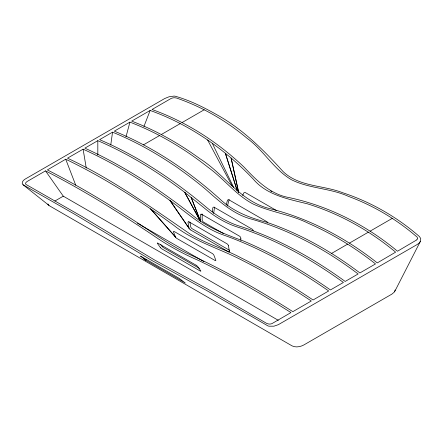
<?xml version="1.0" encoding="UTF-8"?>
<svg xmlns="http://www.w3.org/2000/svg" width="443" height="443" viewBox="0 0 443 443"><rect width="100%" height="100%" fill="white"/><g stroke="black" fill="none" stroke-linecap="round" stroke-linejoin="round"><path stroke-width="0.66" d="M202.169 213.991L202.169 219.855A1.789 1.03 60 0 0 203.415 222.026L223.56 233.66M395.167 289.982L394.386 292.02L391.911 294.108L303.754 345.008C300.271 346.869 295.769 347.705 292.103 345.894L49.544 205.857L23.036 184.753C20.699 182.726 23.678 179.72 25.644 178.811L164.691 98.534L169.065 96.779L173.822 96.114A7.066 3.588 -6.3 0 1 174.974 96.164C190.507 100.445 205.087 108.026 219.041 115.977C243.833 130.231 264.172 150.587 283.16 171.635C299.352 187.024 323.224 185.03 342.849 192.788C371.001 202.019 397.161 217.098 419.46 236.584L420.739 238.578L420.529 241.064L394.785 291.389M110.733 145.071L112.544 132.169C146.295 145.897 177.338 165.721 205.308 188.967C219.014 201.061 233.051 214.229 251.231 219.047C290.076 230.006 326.042 249.691 358.132 273.962L345.18 281.438A428.785 247.559 60 0 0 239.159 226.013A107.195 61.893 60 0 1 205.607 206.643A428.785 247.559 60 0 0 99.592 139.65L112.544 132.169M212.241 211.937L212.773 208.149A1.805 1.207 69.5 0 1 213.62 207.141A1.706 1.141 69.5 0 1 213.831 207.147A1.866 1.246 69.4 0 1 213.975 207.174L214.047 207.197A1.739 1.163 69.5 0 1 214.257 207.296L252.161 229.181A1.733 1.157 69.4 0 1 252.432 229.385L252.56 229.507A1.8 1.202 69.5 0 1 253.191 230.831M213.648 213.526L214.545 207.13M417.406 238.827L417.439 237.858A3.472 2.243 6.1 0 0 417.262 237.393A3.35 2.165 6 0 0 417.057 237.088A2.891 1.866 6.1 0 0 416.785 236.817C396.679 219.446 373.504 205.618 348.563 196.421C330.251 188.042 309.175 188.701 291.245 179.631C273.663 169.198 263.546 150.199 247.05 138.271C226.179 120.646 202.091 106.829 176.248 97.942L174.21 97.731A4.502 2.27 -5.9 0 0 173.313 97.837L173.069 97.875A5.665 2.835 -5.9 0 0 171.867 98.18A6.08 3.035 -6 0 0 171.142 98.435L152.043 109.487C186.47 121.814 217.795 142.081 244.215 167.266C256.53 180.379 270.224 194.189 288.725 197.506C328.745 205.945 366.173 225.072 397.498 251.231L416.774 239.89M126.011 136.815L129.926 122.135C158.14 132.95 184.399 148.555 208.049 167.299C223.787 178.551 235.643 194.787 252.909 203.913C270.767 212.247 290.874 214.49 308.583 223.433C332.577 233.865 355.009 247.715 375.514 263.923L359.904 272.938C331.491 251.458 300.099 233.599 266.298 222.137C249.232 217.751 232.353 211.067 219.451 198.652C188.33 170.743 153.134 146.949 114.311 131.15L129.926 122.135M226.185 205.065L227.325 200.79A1.899 1.407 81.1 0 1 227.591 200.203A1.833 1.357 81 0 1 227.946 199.859L228.029 199.81A1.772 1.312 81.1 0 1 228.295 199.715L228.522 199.693A1.772 1.312 81.1 0 1 228.743 199.721L267.063 221.805A1.827 1.351 81.1 0 1 267.207 221.932A1.766 1.307 81 0 1 267.755 222.929L267.788 223.078M227.414 206.067L229.059 199.909A1.877 1.384 81.1 0 1 229.192 199.583M143.969 126.377L150.144 110.462C189.421 124.483 224.557 148.848 253.163 179.016C266.741 195.136 288.039 199.018 307.348 203.808C339.665 213.709 369.672 230.57 395.621 252.161L377.286 262.904C345.523 237.753 308.887 218.277 269.444 208.531C240.405 201.471 223.981 173.761 199.732 158.594L199.483 158.406C178.601 143.155 155.858 130.38 131.693 121.116L150.144 110.462M242.698 195.529L243.445 193.602A2.06 1.628 -84.9 0 1 243.733 193.076L243.8 192.987A1.922 1.512 -84.8 0 1 244.641 192.445A1.689 1.329 -84.9 0 1 245.167 192.478L276.775 210.696M417.345 238.993L416.835 239.818M420.379 241.385L419.283 242.919L417.356 244.409L278.309 324.686L273.935 326.192L269.178 326.203A7.066 4.513 7 0 1 268.021 325.937L206.853 290.619L151.528 260.296L74.889 214.373L23.036 184.753M146.633 259.327L145.664 260.168L140.592 256.165M146.683 259.36L145.664 260.168L185.324 283.038L179.354 278.448L140.608 256.137M45.502 170.876L27.006 181.564L25.76 182.743L25.561 183.834A3.478 1.739 -5.4 0 0 25.738 184.172A3.35 1.678 -5.3 0 0 25.949 184.382A2.891 1.445 -5.3 0 0 26.215 184.565L81.828 216.394L154.679 260.063L206.765 288.548L266.752 323.44L268.79 324.038A4.447 2.852 6.6 0 0 269.449 324.066L270.175 324.027A5.737 3.705 6.7 0 0 271.138 323.866A6.08 3.932 6.8 0 0 271.869 323.656L290.957 312.586C261.16 293.687 230.626 275.845 198.785 260.589C183.219 253.839 168.235 245.776 154.275 236.113C119.195 212.49 83.179 190.141 45.502 170.876L63.283 196.177L278.32 320.328M65.714 159.209L47.379 169.913C80.172 186.669 111.686 205.812 142.447 226.019C157.808 236.219 172.958 246.989 189.837 254.598C225.631 270.828 259.687 290.636 292.856 311.645L311.307 300.996C289.473 286.433 266.935 272.871 243.517 260.999L243.362 260.921C220.243 248.673 194.261 241.756 173.556 225.149C139.484 200.308 103.773 177.482 65.714 159.209L75.709 185.135M83.096 149.169L67.486 158.184C111.254 178.518 150.487 206.798 190.091 233.998C206.183 243.866 224.573 248.977 241.153 257.909C266.06 270.252 289.955 284.556 313.074 299.977L328.689 290.962C296.035 268.27 261.11 248.379 223.549 235.023C203.127 227.973 187.162 212.834 169.913 200.496C142.64 180.777 113.785 163.074 83.096 149.169L86.263 168.085M97.82 140.669L84.868 148.15C123.204 165.549 158.672 188.735 191.769 214.633C206.925 227.558 225.703 234.436 244.087 241.274C274.588 254.188 303.3 271.044 330.456 289.938L343.408 282.462A428.785 247.559 60 0 0 237.393 227.032A107.195 61.893 60 0 1 203.841 207.667L184.742 192.373A428.785 247.559 60 0 0 97.82 140.669L97.82 155.033M143.477 144.833L159.524 135.569M161.296 134.528L180.235 123.608M182.007 122.589L204.162 109.798M54.893 201.017L63.283 196.177M331.558 253.424L347.611 244.143M349.377 243.135L368.316 232.198M370.088 231.174L392.249 218.377M188.879 221.816L188.812 221.788A1.872 0.88 52.2 0 0 188.679 221.744A1.7 0.797 52 0 0 188.502 221.727A1.8 0.842 52 0 0 188.048 222.508L188.945 227.868A1.861 0.864 52.2 0 0 189.017 228.117L189.089 228.306A1.794 0.836 52 0 0 189.986 229.529L190.125 229.651A1.733 0.808 51.8 0 0 190.412 229.839M270.651 190.933L271.836 191.614M201.665 214.307L239.63 236.23A1.811 1.047 60 0 1 240.842 238.384M229.48 250.295L191.885 228.56A1.861 0.875 52 0 1 191.741 228.438A1.8 0.842 52.1 0 1 190.695 226.705L189.909 222.07M190.412 229.845L228.588 251.857A1.872 0.875 52 0 0 228.782 251.906A1.706 0.797 51.8 0 0 228.893 251.912A1.805 0.847 51.9 0 0 229.358 251.137M137.424 223.228L203.913 261.614M195.978 265.141L157.791 243.107A1.711 0.36 38.8 0 0 157.509 243.019L157.475 243.013A1.894 0.399 38.7 0 0 157.331 243.179L157.343 243.224A2.054 0.437 38.7 0 0 157.486 243.489L160.261 247.427M199.333 268.38L163.617 247.753A1.761 0.371 38.8 0 1 163.345 247.571L163.14 247.415A1.894 0.399 38.8 0 1 162.21 246.585M143.659 258.884L145.498 260.058M48.94 205.441L48.115 204.45M174.758 236.219L175.578 237.143A1.838 0.637 45 0 0 176.076 237.775A1.761 0.609 45.1 0 0 177.034 238.561L215.204 260.573A1.766 0.609 45 0 0 215.625 260.639A1.816 0.626 44.8 0 0 215.724 260.595L215.758 260.562A1.844 0.637 44.9 0 0 215.824 260.395A1.899 0.653 45.1 0 0 215.747 260.002L213.941 255.318A1.827 0.631 45.1 0 0 213.432 254.509L213.304 254.365A1.772 0.615 45.1 0 0 212.54 253.662A1.827 0.631 45.1 0 0 212.38 253.557L174.354 231.595A1.811 0.62 44.9 0 0 174.149 231.495L174.077 231.462A1.75 0.604 45.3 0 0 173.9 231.401L173.75 231.384A1.75 0.604 45.3 0 0 173.556 231.44A1.894 0.653 45 0 0 173.534 232.027L175.478 236.983M162.216 246.59L162.144 246.518A2.077 0.437 38.8 0 1 161.861 246.164L160.682 244.492M175.417 236.872L150.664 208.952L175.578 237.143M169.913 200.496L189.089 228.306L170.25 200.74M200.441 221.256L184.742 192.373L200.457 221.339A1.789 1.03 60 0 0 200.563 221.672M207.601 139.977L232.149 185.966M212.269 143.272L233.627 187.328M48.088 204.4L47.927 203.974M200.408 220.974L191.132 197.329L200.419 221.129M237.37 191.088L225.371 153.261L237.221 190.839M238.112 190.285L238.583 192.29M238.683 192.251L231.119 158.051L238.544 192.273M228.455 245.771L229.352 251.131M240.831 238.356L240.831 240.305M200.402 220.896L200.402 215.038A1.783 1.03 60 0 1 201.67 214.312M228.455 245.776A1.794 0.847 52.1 0 0 228.162 245.029L228.106 244.951A1.766 0.825 52 0 0 227.818 244.536L227.757 244.464A1.794 0.847 52.1 0 0 227.414 244.104L227.27 243.993A1.733 0.82 52.2 0 0 226.982 243.788L189.083 221.915A1.739 0.814 52.1 0 0 188.879 221.81M160.283 247.438A2.049 0.426 39 0 0 160.538 247.742A1.916 0.41 38.8 0 0 161.28 248.457A1.778 0.371 38.8 0 0 161.734 248.789A1.7 0.36 38.8 0 0 162.166 249.071L200.264 271.055A1.711 0.36 38.7 0 0 200.435 271.127L200.574 271.177A1.888 0.399 38.9 0 0 200.712 271.194A1.922 0.404 38.8 0 0 200.806 271.022A2.065 0.437 38.8 0 0 200.646 270.712L197.91 266.819A1.966 0.415 38.8 0 0 196.858 265.756A1.755 0.371 38.8 0 0 196.354 265.374A1.7 0.354 38.7 0 0 195.983 265.147"/></g></svg>
